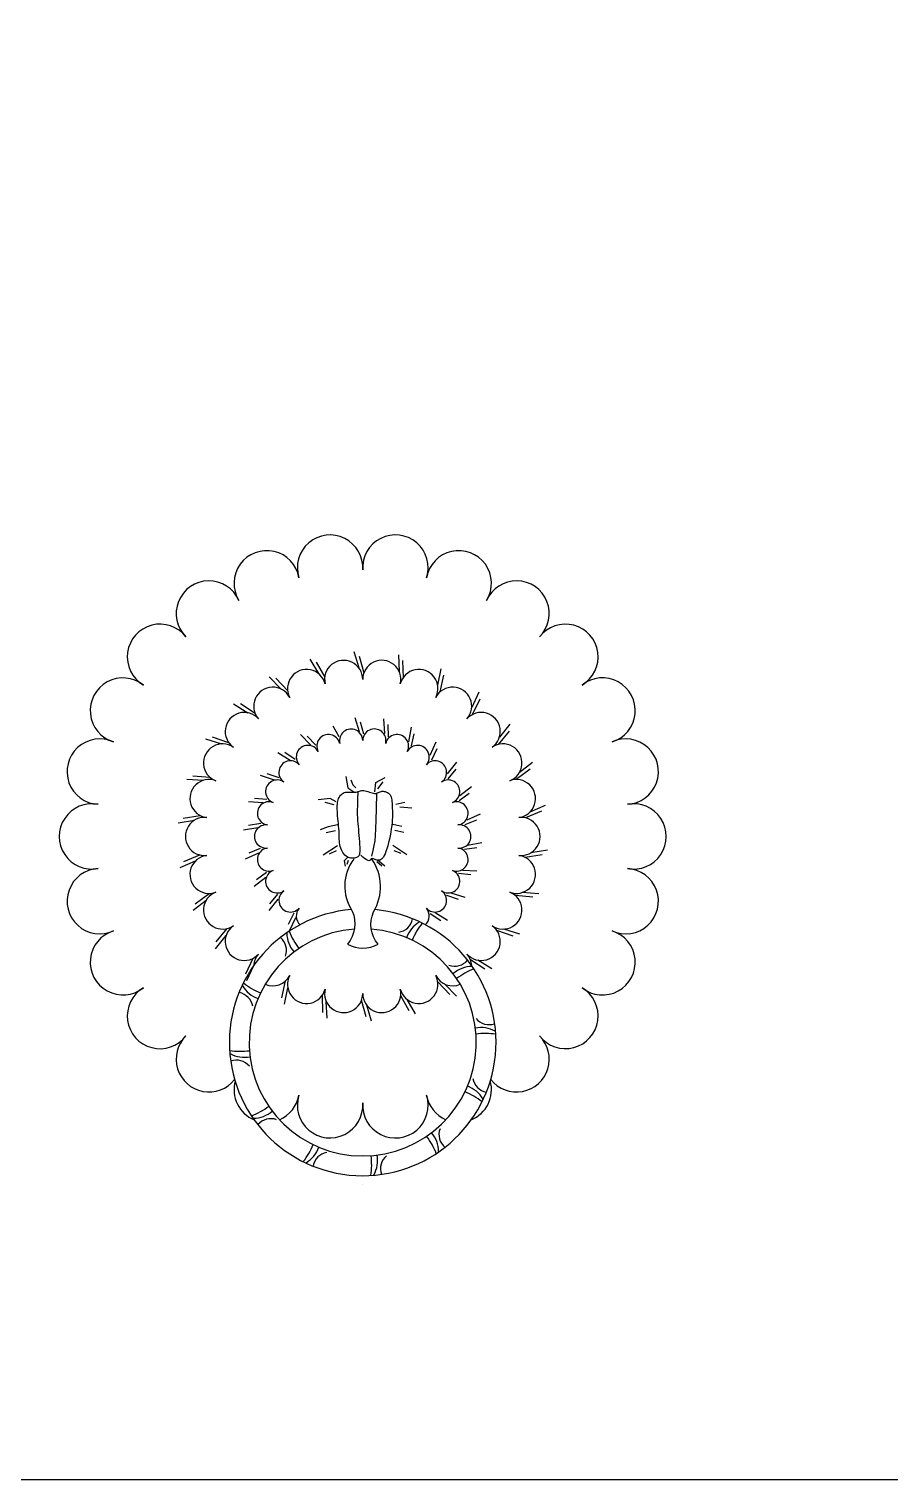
# Model space of a CAD drawing. Header units: millimetres. Extents: x -159346 to -157016, y -80163 to -78851.
# Drawn here: x -158806.3 to -158698.7, y -80163.3 to -79981.9 of the extents above; entities that cross this region are included whole.
import ezdxf

# ---------------------------------------------------------------- set-up
doc = ezdxf.new("R2010")
doc.units = ezdxf.units.MM
doc.header["$LTSCALE"] = 2
doc.header["$MEASUREMENT"] = 0
doc.layers.add('3', color=3, linetype='CONTINUOUS')
doc.layers.add('4', color=4, linetype='CONTINUOUS')
doc.layers.add('标注', color=7, linetype='CONTINUOUS', lineweight=25)

msp = doc.modelspace()

# ---------------------------------------------------------------- linework, layer by layer
at = {"layer": '3', "color": 0}
for p, q in [((-158765.67, -80059.74), (-158765.07, -80061.74)), ((-158765, -80060.29), (-158764.42, -80062.37)), ((-158760.11, -80060.14), (-158760, -80062.23)), ((-158771.16, -80060.67), (-158770.1, -80062.47)), ((-158770.38, -80061.04), (-158769.32, -80062.93)), ((-158759.59, -80060.84), (-158759.52, -80063)), ((-158754.81, -80061.87), (-158755.21, -80063.92)), ((-158776.27, -80062.89), (-158774.81, -80064.39)), ((-158775.43, -80063.07), (-158773.94, -80064.65)), ((-158754.47, -80062.67), (-158754.92, -80064.78)), ((-158750.07, -80064.81), (-158750.95, -80066.71)), ((-158749.94, -80065.67), (-158750.88, -80067.62)), ((-158780.71, -80066.27), (-158778.93, -80067.38)), ((-158779.84, -80066.24), (-158778.02, -80067.42)), ((-158768.3, -80068.99), (-158767.54, -80070.35)), ((-158765.55, -80067.95), (-158765.02, -80069.7)), ((-158764.88, -80068.5), (-158764.46, -80070)), ((-158761.96, -80068.14), (-158761.86, -80069.97)), ((-158761.44, -80068.84), (-158761.4, -80070.4)), ((-158758.52, -80069.19), (-158758.86, -80070.99)), ((-158746.18, -80068.81), (-158747.49, -80070.44)), ((-158784.2, -80070.62), (-158782.21, -80071.26)), ((-158783.37, -80070.38), (-158781.32, -80071.09)), ((-158772.36, -80070.11), (-158771.07, -80071.41)), ((-158771.51, -80070.29), (-158770.44, -80071.42)), ((-158758.18, -80069.99), (-158758.51, -80071.52)), ((-158755.43, -80071.04), (-158756.19, -80072.7)), ((-158746.25, -80069.67), (-158747.64, -80071.33)), ((-158775.17, -80072.34), (-158773.62, -80073.3)), ((-158774.31, -80072.31), (-158773, -80073.16)), ((-158755.3, -80071.89), (-158755.98, -80073.3)), ((-158752.87, -80073.57), (-158754.01, -80075)), ((-158752.95, -80074.43), (-158753.95, -80075.63)), ((-158743.64, -80074.43), (-158745.38, -80075.72)), ((-158743.36, -80073.61), (-158745.02, -80074.89)), ((-158786.55, -80075.67), (-158784.47, -80075.82)), ((-158785.8, -80075.24), (-158783.65, -80075.44)), ((-158777.38, -80075.19), (-158775.63, -80075.75)), ((-158776.55, -80074.95), (-158775.07, -80075.46)), ((-158766.69, -80075.36), (-158766.44, -80076.74)), ((-158766.06, -80075.74), (-158765.81, -80076.37)), ((-158765.81, -80076.37), (-158765.43, -80076.74)), ((-158763.04, -80077.25), (-158762.92, -80076.11)), ((-158762.92, -80076.11), (-158761.78, -80075.48)), ((-158762.66, -80076.87), (-158762.03, -80075.99)), ((-158750.99, -80076.63), (-158752.44, -80077.75)), ((-158778.84, -80078.48), (-158777.01, -80078.6)), ((-158778.08, -80078.05), (-158776.53, -80078.19)), ((-158768.62, -80078.11), (-158770.14, -80078.24)), ((-158767.87, -80078.49), (-158768.62, -80078.11)), ((-158766.44, -80076.74), (-158765.69, -80077.25)), ((-158751.27, -80077.45), (-158752.53, -80078.38)), ((-158787, -80080.55), (-158784.86, -80080.22)), ((-158768.12, -80078.87), (-158769.25, -80078.61)), ((-158760.45, -80078.78), (-158759.31, -80078.53)), ((-158759.94, -80079.14), (-158758.43, -80079.26)), ((-158749.9, -80080.06), (-158751.58, -80080.8)), ((-158742.23, -80079.69), (-158744.23, -80080.52)), ((-158741.77, -80078.96), (-158743.69, -80079.79)), ((-158787.63, -80081.14), (-158785.57, -80080.79)), ((-158779.46, -80082.02), (-158777.66, -80081.7)), ((-158778.84, -80081.42), (-158777.29, -80081.19)), ((-158768.88, -80081.63), (-158769.88, -80082.01)), ((-158767.74, -80081.38), (-158768.88, -80081.63)), ((-158760.82, -80081.29), (-158759.69, -80081.55)), ((-158760.57, -80082.05), (-158759.44, -80082.3)), ((-158750.37, -80080.79), (-158751.81, -80081.39)), ((-158767.99, -80082.14), (-158769.13, -80082.39)), ((-158749.67, -80083.65), (-158751.47, -80083.97)), ((-158786.9, -80085.98), (-158784.9, -80085.15)), ((-158779.23, -80085.61), (-158777.55, -80084.87)), ((-158778.76, -80084.88), (-158777.32, -80084.28)), ((-158767.74, -80084.02), (-158769.51, -80085.16)), ((-158767.87, -80084.65), (-158768.75, -80085.03)), ((-158760.82, -80083.94), (-158759.06, -80085.07)), ((-158760.7, -80084.57), (-158759.82, -80084.94)), ((-158750.29, -80084.25), (-158751.84, -80084.48)), ((-158742.13, -80085.12), (-158744.27, -80085.45)), ((-158741.5, -80084.53), (-158743.56, -80084.88)), ((-158787.36, -80086.71), (-158785.45, -80085.87)), ((-158777.86, -80088.21), (-158776.6, -80087.29)), ((-158751.05, -80087.62), (-158752.6, -80087.48)), ((-158750.3, -80087.19), (-158752.12, -80087.07)), ((-158778.14, -80089.03), (-158776.69, -80087.92)), ((-158785.77, -80092.05), (-158784.11, -80090.78)), ((-158785.5, -80091.24), (-158783.75, -80089.95)), ((-158776.26, -80092.1), (-158775.12, -80090.67)), ((-158776.18, -80091.24), (-158775.18, -80090.04)), ((-158752.59, -80090.72), (-158754.06, -80090.21)), ((-158751.75, -80090.48), (-158753.5, -80089.92)), ((-158743.33, -80090.43), (-158745.49, -80090.23)), ((-158742.58, -80090), (-158744.66, -80089.85)), ((-158773.84, -80093.78), (-158773.15, -80092.37)), ((-158773.7, -80094.63), (-158772.94, -80092.97)), ((-158754.82, -80093.36), (-158756.13, -80092.51)), ((-158753.96, -80093.33), (-158755.51, -80092.37)), ((-158782.88, -80096), (-158781.49, -80094.34)), ((-158745.76, -80095.29), (-158747.81, -80094.58)), ((-158744.93, -80095.05), (-158746.92, -80094.4)), ((-158782.95, -80096.86), (-158781.64, -80095.23)), ((-158779.19, -80100), (-158778.25, -80098.05)), ((-158749.29, -80099.42), (-158751.11, -80098.25)), ((-158748.42, -80099.39), (-158750.2, -80098.29)), ((-158779.06, -80100.85), (-158778.18, -80098.96)), ((-158774.66, -80103), (-158774.21, -80100.88)), ((-158774.33, -80103.8), (-158773.92, -80101.75)), ((-158753.7, -80102.6), (-158755.19, -80101.02)), ((-158752.86, -80102.78), (-158754.32, -80101.28)), ((-158769.54, -80104.83), (-158769.61, -80102.67)), ((-158769.02, -80105.53), (-158769.13, -80103.44)), ((-158764.13, -80105.38), (-158764.71, -80103.3)), ((-158758.75, -80104.62), (-158759.81, -80102.74)), ((-158757.97, -80105), (-158759.03, -80103.2)), ((-158763.46, -80105.93), (-158764.06, -80103.93)), ((-158764.57, -80126.39), (-158764.57, -80126.39))]:
    msp.add_line(p, q, dxfattribs=at)
for points in [[(-158766.47, -80085.47), (-158766.87, -80085.9), (-158766.78, -80086.56)], [(-158766.38, -80085.82), (-158766.56, -80086.34)], [(-158762.79, -80085.95), (-158762.18, -80086.52)], [(-158762.71, -80085.77), (-158761.79, -80086.52)]]:
    msp.add_lwpolyline(points, dxfattribs=at)
for centre, radius, start, end in [((-158765.3, -80091.32), 9.1, 201.6701, 217.2912), ((-158760.41, -80092.75), 2.09, 279.5846, 349.5116), ((-158755.63, -80096.67), 3.65, 120.7529, 161.0297), ((-158749.99, -80099.31), 9.1, 141.6701, 157.2912), ((-158776.18, -80097.06), 2.09, 339.5846, 49.5116), ((-158770.4, -80094.88), 3.65, 180.7529, 221.0297), ((-158753.06, -80096.95), 2.09, 249.5846, 319.5116), ((-158750.87, -80102.73), 3.65, 90.7529, 131.0297), ((-158747.32, -80107.83), 9.1, 111.6701, 127.2912), ((-158776.46, -80099.63), 3.65, 210.7529, 251.0297), ((-158773.83, -80094), 9.1, 231.6701, 247.2912), ((-158780.38, -80104.41), 2.09, 9.5846, 79.5116), ((-158748.79, -80104.26), 2.09, 219.5846, 289.5116), ((-158749.79, -80110.36), 3.65, 60.7529, 101.0297), ((-158749.26, -80116.56), 9.1, 81.6701, 97.2912), ((-158779.87, -80100.58), 9.1, 261.6701, 277.2912), ((-158779.34, -80106.78), 3.65, 240.7529, 281.0297), ((-158780.34, -80112.88), 2.09, 39.5846, 109.5116), ((-158752.67, -80117.51), 3.65, 30.7529, 71.0297), ((-158748.75, -80112.72), 2.09, 189.5846, 259.5116), ((-158781.82, -80109.3), 9.1, 291.6701, 307.2912), ((-158755.3, -80123.14), 9.1, 51.6701, 67.2912), ((-158778.26, -80114.4), 3.65, 270.7529, 311.0297), ((-158776.07, -80120.19), 2.09, 69.5846, 139.5116), ((-158758.73, -80122.26), 3.65, 0.7529, 41.0297), ((-158752.95, -80120.08), 2.09, 159.5846, 229.5116), ((-158779.14, -80117.83), 9.1, 321.6701, 337.2912), ((-158773.51, -80120.47), 3.65, 300.7529, 341.0297), ((-158763.83, -80125.82), 9.1, 21.6701, 37.2912), ((-158768.72, -80124.38), 2.09, 99.5846, 169.5116), ((-158772.55, -80123.88), 9.1, 351.6701, 7.2912), ((-158766.36, -80123.34), 3.65, 330.7529, 11.0297), ((-158760.26, -80124.34), 2.09, 129.5846, 199.5116)]:
    msp.add_arc(centre, radius, start, end, dxfattribs=at)
at = {"layer": '4', "color": 0}
for points in [[(-158748.56, -80113.2, 1.067636), (-158742.48, -80107.76, 1.210939), (-158737.16, -80101.75, 1.210939), (-158733.42, -80094.64, 1.210939), (-158731.5, -80086.85, 1.210939), (-158731.5, -80078.82, 1.210939), (-158733.42, -80071.02, 1.210939), (-158737.16, -80063.91, 1.210939), (-158742.48, -80057.9, 1.210939), (-158749.09, -80053.34, 1.210939), (-158756.59, -80050.5, 1.210939), (-158764.57, -80049.53, 1.210939), (-158772.54, -80050.5, 1.210939), (-158780.04, -80053.34, 1.210939), (-158786.65, -80057.9, 1.210939), (-158791.98, -80063.91, 1.210939), (-158795.71, -80071.02, 1.210939), (-158797.63, -80078.82, 1.210939), (-158797.63, -80086.85, 1.210939), (-158795.71, -80094.64, 1.210939), (-158791.98, -80101.75, 1.210939), (-158786.65, -80107.76, 1.067636), (-158780.57, -80113.2)], [(-158750.95, -80098.97, 0.167574), (-158751.54, -80097.53, 1.126208), (-158748.4, -80093.99, 1.126208), (-158746.2, -80089.8, 1.126208), (-158745.07, -80085.2, 1.126208), (-158745.07, -80080.47, 1.126208), (-158746.2, -80075.87, 1.126208), (-158748.4, -80071.68, 1.126208), (-158751.54, -80068.14, 1.126208), (-158755.44, -80065.45, 1.126208), (-158759.87, -80063.77, 1.126208), (-158764.57, -80063.2, 1.126208), (-158769.26, -80063.77, 1.126208), (-158773.69, -80065.45, 1.126208), (-158777.59, -80068.14, 1.126208), (-158780.73, -80071.68, 1.126208), (-158782.93, -80075.87, 1.126208), (-158784.06, -80080.47, 1.126208), (-158784.06, -80085.2, 1.126208), (-158782.93, -80089.8, 1.126208), (-158780.73, -80093.99, 1.126208), (-158777.59, -80097.53, 0.167574), (-158778.18, -80098.97)], [(-158756.75, -80093.86, 0.415246), (-158756.62, -80091.8, 1.126208), (-158754.71, -80089.64, 1.126208), (-158753.37, -80087.08, 1.126208), (-158752.67, -80084.28, 1.126208), (-158752.67, -80081.39, 1.126208), (-158753.37, -80078.59, 1.126208), (-158754.71, -80076.03, 1.126208), (-158756.62, -80073.87, 1.126208), (-158759, -80072.23, 1.126208), (-158761.7, -80071.2, 1.126208), (-158764.57, -80070.86, 1.126208), (-158767.43, -80071.2, 1.126208), (-158770.13, -80072.23, 1.126208), (-158772.51, -80073.87, 1.126208), (-158774.42, -80076.03, 1.126208), (-158775.77, -80078.59, 1.126208), (-158776.46, -80081.39, 1.126208), (-158776.46, -80084.28, 1.126208), (-158775.77, -80087.08, 1.126208), (-158774.42, -80089.64, 1.126208), (-158772.51, -80091.8, 0.415246), (-158772.38, -80093.86, 0.415246)], [(-158765.69, -80085.66, 0.317513), (-158765.87, -80092.15, -0.272534), (-158766.45, -80096.29, 0.251067), (-158762.64, -80096.31, -0.281731), (-158763.22, -80092.26, 0.294933), (-158763.42, -80085.66)], [(-158776.75, -80101.3, 0.392334), (-158773.69, -80100.22, 1.126208), (-158769.26, -80101.9, 1.126208), (-158764.57, -80102.47, 1.126208), (-158759.87, -80101.9, 1.126208), (-158755.44, -80100.22, 0.392334), (-158752.38, -80101.3, 0.392334)], [(-158774.96, -80118.23, 0.253931), (-158772.54, -80115.17, 1.210939), (-158764.57, -80116.14, 1.210939), (-158756.59, -80115.17, 0.253931), (-158754.17, -80118.23, 0.253931)]]:
    msp.add_lwpolyline(points, format="xyb", dxfattribs=at)
for points in [[(-158765.18, -80077.23), (-158765.22, -80078.17), (-158765.24, -80078.94), (-158765.25, -80079.57), (-158765.25, -80080.08), (-158765.24, -80080.51), (-158765.21, -80080.88), (-158765.19, -80081.23), (-158765.15, -80081.57), (-158765.11, -80081.94), (-158765.08, -80082.32), (-158765.04, -80082.72), (-158765.01, -80083.11), (-158764.98, -80083.5), (-158764.95, -80083.86), (-158764.94, -80084.19), (-158764.93, -80084.49), (-158764.94, -80084.73), (-158764.96, -80084.93), (-158764.99, -80085.08), (-158765.03, -80085.21), (-158765.09, -80085.3), (-158765.16, -80085.37), (-158765.25, -80085.43), (-158765.35, -80085.47), (-158765.47, -80085.51), (-158765.6, -80085.53), (-158765.74, -80085.55), (-158765.89, -80085.55), (-158766.04, -80085.54), (-158766.2, -80085.51), (-158766.35, -80085.46), (-158766.51, -80085.39), (-158766.65, -80085.29), (-158766.79, -80085.17), (-158766.92, -80085.02), (-158767.04, -80084.86), (-158767.15, -80084.69), (-158767.24, -80084.5), (-158767.32, -80084.3), (-158767.39, -80084.09), (-158767.43, -80083.87), (-158767.47, -80083.65), (-158767.49, -80083.42), (-158767.5, -80083.18), (-158767.51, -80082.93), (-158767.51, -80082.67), (-158767.52, -80082.4), (-158767.53, -80082.12), (-158767.55, -80081.82), (-158767.58, -80081.51), (-158767.61, -80081.2), (-158767.64, -80080.89), (-158767.67, -80080.58), (-158767.7, -80080.27), (-158767.72, -80079.98), (-158767.74, -80079.7), (-158767.76, -80079.45), (-158767.76, -80079.21), (-158767.75, -80078.99), (-158767.74, -80078.78), (-158767.71, -80078.59), (-158767.68, -80078.41), (-158767.63, -80078.24), (-158767.58, -80078.09), (-158767.51, -80077.95), (-158767.43, -80077.81), (-158767.34, -80077.69), (-158767.23, -80077.58), (-158767.12, -80077.49), (-158767, -80077.41), (-158766.87, -80077.36), (-158766.74, -80077.31), (-158766.59, -80077.29), (-158766.44, -80077.28), (-158766.28, -80077.29), (-158766.13, -80077.3), (-158765.97, -80077.31), (-158765.82, -80077.32), (-158765.66, -80077.32), (-158765.52, -80077.31), (-158765.38, -80077.29), (-158765.25, -80077.26), (-158765.12, -80077.22), (-158764.99, -80077.18), (-158764.86, -80077.14), (-158764.72, -80077.11), (-158764.58, -80077.1), (-158764.43, -80077.1), (-158764.26, -80077.13), (-158764.09, -80077.17), (-158763.92, -80077.23), (-158763.74, -80077.29), (-158763.56, -80077.35), (-158763.39, -80077.4), (-158763.23, -80077.44), (-158763.08, -80077.46), (-158762.95, -80077.46), (-158762.83, -80077.43), (-158762.71, -80077.39), (-158762.61, -80077.35), (-158762.5, -80077.3), (-158762.39, -80077.25), (-158762.28, -80077.21), (-158762.16, -80077.19), (-158762.03, -80077.18), (-158761.89, -80077.2), (-158761.75, -80077.23), (-158761.61, -80077.28), (-158761.47, -80077.35), (-158761.34, -80077.43), (-158761.23, -80077.53), (-158761.13, -80077.65), (-158761.06, -80077.78), (-158761, -80077.93), (-158760.96, -80078.09), (-158760.93, -80078.27), (-158760.91, -80078.46), (-158760.9, -80078.66), (-158760.89, -80078.87), (-158760.88, -80079.1), (-158760.87, -80079.33), (-158760.86, -80079.58), (-158760.86, -80079.84), (-158760.86, -80080.12), (-158760.86, -80080.42), (-158760.88, -80080.74), (-158760.9, -80081.09), (-158760.94, -80081.47), (-158761, -80081.87), (-158761.07, -80082.3), (-158761.15, -80082.74), (-158761.24, -80083.18), (-158761.34, -80083.6), (-158761.44, -80084.01), (-158761.55, -80084.38), (-158761.66, -80084.72), (-158761.77, -80085), (-158761.88, -80085.23), (-158761.99, -80085.41), (-158762.1, -80085.56), (-158762.21, -80085.67), (-158762.33, -80085.74), (-158762.44, -80085.79), (-158762.56, -80085.81), (-158762.68, -80085.8), (-158762.8, -80085.79), (-158762.91, -80085.75), (-158763.02, -80085.72), (-158763.13, -80085.68), (-158763.22, -80085.64), (-158763.31, -80085.61), (-158763.38, -80085.6), (-158763.43, -80085.6), (-158763.48, -80085.61), (-158763.51, -80085.64), (-158763.54, -80085.67), (-158763.57, -80085.71), (-158763.6, -80085.75), (-158763.63, -80085.79), (-158763.67, -80085.83), (-158763.73, -80085.85), (-158763.8, -80085.86), (-158763.89, -80085.85), (-158764, -80085.81), (-158764.15, -80085.72), (-158764.33, -80085.59), (-158764.54, -80085.41), (-158764.81, -80085.16)], [(-158763.42, -80085.28), (-158763.25, -80084.57), (-158763.13, -80083.96), (-158763.03, -80083.37), (-158762.96, -80082.7), (-158762.91, -80081.87), (-158762.87, -80080.79), (-158762.83, -80079.35), (-158762.79, -80077.48)]]:
    msp.add_lwpolyline(points, dxfattribs=at)
for centre, radius, start, end in [((-158764.57, -80108.57), 16.66, 94.8709, 84.813), ((-158764.57, -80108.57), 14.19, 94.2232, 85.6569), ((-158776.56, -80114.47), 4.09, 164.7287, 247.6669), ((-158752.57, -80114.47), 4.09, 292.3331, 15.2713)]:
    msp.add_arc(centre, radius, start, end, dxfattribs=at)
at = {"layer": '标注', "color": 7}
msp.add_lwpolyline([(-159345.69, -78850.9), (-157016.31, -78850.9), (-157016.31, -80163.25), (-159345.69, -80163.25)], close=True, dxfattribs=at)

doc.saveas('drawing.dxf')
